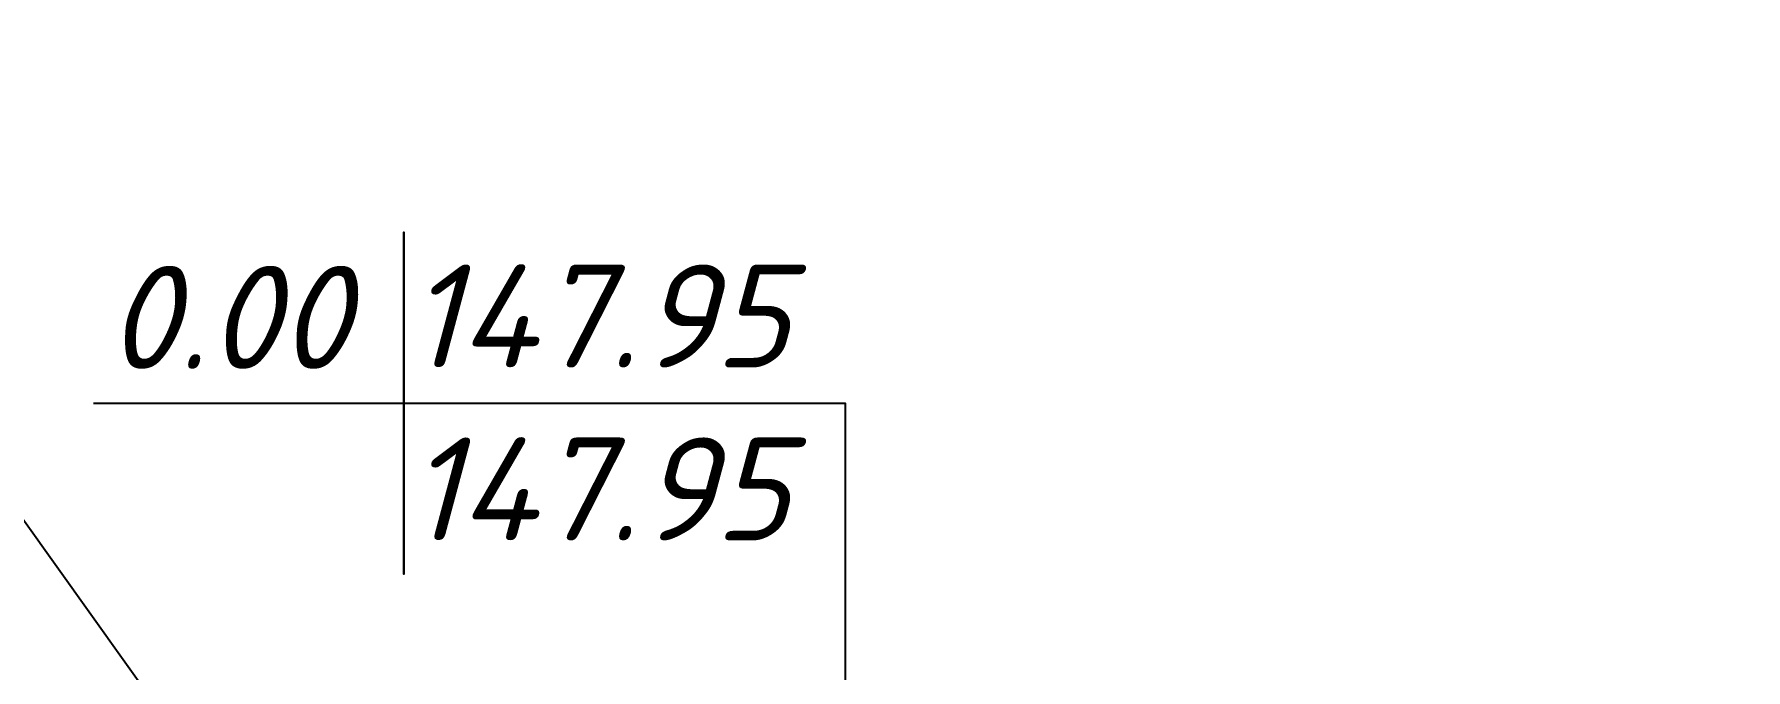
# Model space of a CAD drawing. Header units: metres. Extents: x 2306714 to 2308412, y 453204 to 454783.
# Drawn here: x 2306813.19 to 2306833.96, y 453347.77 to 453355.49 of the extents above; entities that cross this region are included whole.
import ezdxf

# ---------------------------------------------------------------- set-up
doc = ezdxf.new("R2010")
doc.units = ezdxf.units.M
for name, color, linetype in [('АД_серый', 250, 'Continuous'), ('ГП_ПЗМ', 7, 'Continuous'), ('ГП_ПЗМ @ 0.5 (1)', 7, 'Continuous')]:
    doc.layers.add(name, color=color, linetype=linetype)
doc.layers.add('ГП_АД том 3.2.6', color=250, linetype='Continuous', lineweight=40)
doc.styles.add('ASML', font='isocpeui.ttf')
doc.styles.add('СПДС', font='isocpeur.ttf')

# ---------------------------------------------------------------- blocks, each defined once
blk = doc.blocks.new('АД 3.2.6')
at = {"layer": 'АД_серый'}
h = blk.add_hatch(dxfattribs=at)
h.set_pattern_fill('ANSI37', color=256, scale=0.25)
h.set_pattern_definition([(45, (-2306965.9422, -453205.9558), (-0.56126600757, 0.56126600757), []), (135, (-2306965.9422, -453205.9558), (-0.56126600757, -0.56126600757), [])])
edge = h.paths.add_edge_path()
edge.add_line((1053.932, 1206.085), (1054.025, 1208.205))
edge.add_line((1054.025, 1208.205), (1018.622, 1175.792))
edge.add_line((1018.622, 1175.792), (966.992, 1128.523))
edge.add_line((966.992, 1128.523), (878.484, 1047.491))
edge.add_line((878.484, 1047.491), (841.605, 1013.727))
edge.add_line((841.605, 1013.727), (814.315, 988.742))
edge.add_line((814.315, 988.742), (777.436, 954.979))
edge.add_line((777.436, 954.979), (740.558, 921.215))
edge.add_line((740.558, 921.215), (666.801, 853.688))
edge.add_line((666.801, 853.688), (629.922, 819.925))
edge.add_line((629.922, 819.925), (593.044, 786.161))
edge.add_line((593.044, 786.161), (556.165, 752.398))
edge.add_line((556.165, 752.398), (292.418, 510.929))
edge.add_line((292.418, 510.929), (59.061, 297.283))
edge.add_arc((479.248, -161.67), 622.25, 132.475091, 141.131797)
edge.add_line((-5.231, 228.811), (-27.958, 200.613))
edge.add_arc((-516.719, 594.546), 627.75, 312.475231, 321.131797, ccw=False)
edge.add_line((-92.817, 131.536), (-212.235, 22.206))
edge.add_line((-212.235, 22.206), (-211.222, 21.099))
edge.add_line((-211.222, 21.099), (-91.804, 130.43))
edge.add_arc((-516.719, 594.546), 629.25, 312.475231, 321.131797)
edge.add_line((-26.79, 199.672), (-4.063, 227.87))
edge.add_arc((479.248, -161.67), 620.75, 132.475091, 141.131797, ccw=False)
edge.add_line((60.074, 296.177), (293.446, 509.837))
edge.add_line((293.446, 509.837), (557.178, 751.291))
edge.add_line((557.178, 751.291), (594.057, 785.055))
edge.add_line((594.057, 785.055), (630.935, 818.818))
edge.add_line((630.935, 818.818), (667.814, 852.582))
edge.add_line((667.814, 852.582), (741.571, 920.109))
edge.add_line((741.571, 920.109), (778.449, 953.872))
edge.add_line((778.449, 953.872), (815.328, 987.636))
edge.add_line((815.328, 987.636), (842.618, 1012.621))
edge.add_line((842.618, 1012.621), (879.496, 1046.384))
edge.add_line((879.496, 1046.384), (968.005, 1127.417))
edge.add_line((968.005, 1127.417), (1019.635, 1174.685))
edge.add_line((1019.635, 1174.685), (1053.932, 1206.085))
blk = doc.blocks.new('BD_Cart_Mark')
at = {"color": 1, "linetype": 'ByBlock', "lineweight": -2, "transparency": 33554687, "style": 'СПДС'}
for tag, p in [('G_C_H_001', (-4.833, 0.833)), ('G_C_H2_001', (-4.833, -3.333))]:
    blk.add_attdef(tag, p, '', height=2.5, dxfattribs=at)
at = {"color": 26, "linetype": 'ByBlock', "lineweight": -2, "transparency": 33554687, "style": 'СПДС'}
blk.add_attdef('G_C_Red_001', (0.583, 0.833), '', height=2.5, dxfattribs=at)
at = {"color": 176, "linetype": 'ByBlock', "lineweight": -2, "transparency": 33554687, "style": 'СПДС'}
blk.add_attdef('G_C_Black_001', (0.583, -3.333), '', height=2.5, dxfattribs=at)
at = {"color": 214, "linetype": 'ByBlock', "lineweight": -2, "transparency": 33554687, "style": 'СПДС'}
blk.add_attdef('G_C_Dop_001', (0.583, -7.5), '', height=2.5, dxfattribs=at)
blk = doc.blocks.new('Площадка НОП парковаязона')
at = {"layer": 'ГП_ПЗМ', "flags": 128}
for points in [[(73.251, 149.594), (77.02, 149.594), (77.02, 151.669), (77.02, 147.519), (77.02, 149.594), (82.31, 149.594), (90.749, 137.76)], [(84.45, 149.204), (88.218, 149.204), (88.218, 151.279), (88.218, 147.129), (88.218, 149.204), (93.573, 149.204), (93.578, 140.331)]]:
    blk.add_lwpolyline(points, dxfattribs=at)
at = {"layer": 'ГП_ПЗМ @ 0.5 (1)'}
ref = blk.add_blockref('BD_Cart_Mark', (88.218, 149.204), dxfattribs=dict(at, xscale=0.5, yscale=0.5, zscale=0.5))
ref.add_attrib('G_C_Red_001', '147.95', (88.255, 149.637), dxfattribs={"layer": '0', "color": 26, "linetype": 'ByBlock', "lineweight": -2, "transparency": 33554687, "height": 1.25, "style": 'ASML'})
ref.add_attrib('G_C_Black_001', '147.95', (88.255, 147.537), dxfattribs={"layer": '0', "color": 176, "linetype": 'ByBlock', "lineweight": -2, "transparency": 33554687, "height": 1.25, "style": 'ASML'})
ref.add_attrib('G_C_H_001', '0.00', (84.609, 149.621), dxfattribs={"layer": '0', "color": 3, "linetype": 'ByBlock', "lineweight": -2, "transparency": 33554687, "height": 1.25, "style": 'ASML'})

msp = doc.modelspace()

# ---------------------------------------------------------------- block references
at = {"layer": 'ГП_АД том 3.2.6'}
msp.add_blockref('АД 3.2.6', (2306959.994, 453221.76), dxfattribs=at)
at = {"layer": 'ГП_ПЗМ'}
msp.add_blockref('Площадка НОП парковаязона', (2306729.459, 453201.806), dxfattribs=at)

doc.saveas('drawing.dxf')
